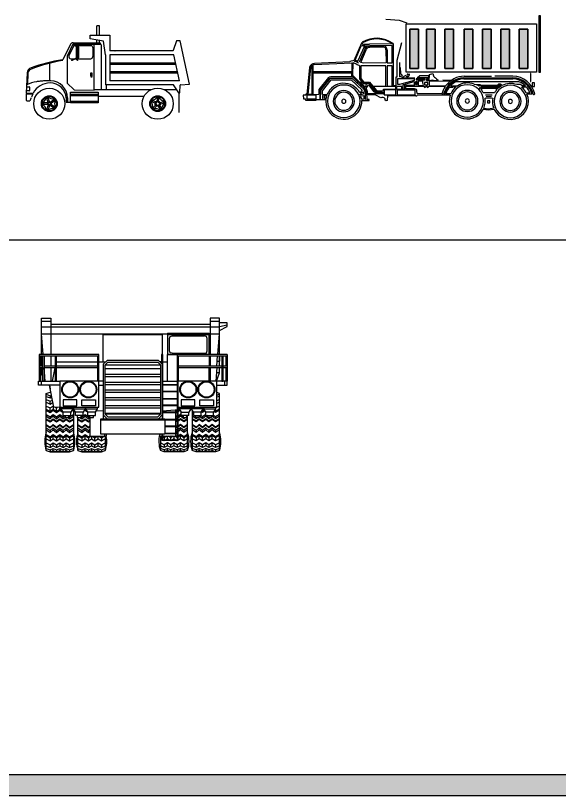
# Model space of a CAD drawing. Extents: x -121210 to 57230, y 84783 to 157800.
# Drawn here: x -62879 to -46112, y 84783 to 108839 of the extents above; entities that cross this region are included whole.
import ezdxf

# ---------------------------------------------------------------- set-up
doc = ezdxf.new("R2010")
doc.units = 0
doc.header["$MEASUREMENT"] = 0
doc.layers.get('0').update_dxf_attribs({"linetype": 'CONTINUOUS'})

# ---------------------------------------------------------------- blocks, each defined once
blk = doc.blocks.new('A$C7DBA0EA0')
for p, q in [((1886, 2403), (1814, 2403)), ((1814, 2164), (1814, 2403)), ((1886, 2164), (1886, 2403)), ((1642, 2163), (2149, 2163)), ((1642, 2069), (1642, 2163)), ((1985, 2005), (1642, 2069)), ((1814, 1969), (1814, 2038)), ((1886, 1967), (1886, 2025)), ((2042, 1654), (1985, 2005)), ((2149, 2163), (2149, 1761)), ((3860, 2016), (3779, 1765)), ((3960, 2016), (3865, 2019)), ((4201, 901), (3960, 2016)), ((1141, 1931), (944, 1531)), ((1201, 1932), (1055, 1625)), ((1209, 1865), (1098, 1633)), ((1201, 1932), (1923, 1932)), ((1204, 1968), (1814, 1968)), ((1230, 1917), (1210, 1917)), ((1210, 1908), (1210, 1917)), ((1230, 1908), (1210, 1908)), ((1313, 1857), (1210, 1908)), ((1230, 1908), (1230, 1917)), ((1317, 1865), (1230, 1908)), ((1257, 1896), (1284, 1896)), ((1274, 1886), (1297, 1908)), ((1282, 1882), (1310, 1908)), ((1286, 1884), (1286, 1880)), ((1286, 1870), (1286, 1565)), ((1297, 1908), (1297, 1917)), ((1310, 1917), (1297, 1917)), ((1310, 1908), (1297, 1908)), ((1298, 1896), (1658, 1896)), ((1310, 1908), (1310, 1917)), ((1313, 1854), (1313, 1585)), ((1331, 1871), (1340, 1871)), ((1349, 1863), (1349, 1576)), ((1711, 1842), (1711, 1610)), ((1746, 751), (1746, 1932)), ((1814, 1968), (1886, 1966)), ((1926, 1914), (1926, 1762)), ((1055, 1625), (1055, 931)), ((1940, 1763), (1926, 1763)), ((1926, 1762), (1926, 957)), ((1940, 958), (1940, 1763)), ((2042, 1654), (2042, 883)), ((3775, 1761), (2149, 1761)), ((2149, 1654), (2149, 991)), ((2285, 1654), (2149, 1654)), ((3798, 1654), (2285, 1654)), ((3942, 991), (3798, 1654)), ((609, 989), (609, 1441)), ((1147, 1556), (1264, 1556)), ((1315, 1578), (1165, 1515)), ((1188, 1515), (1165, 1515)), ((1165, 1515), (1165, 1506)), ((1188, 1506), (1165, 1506)), ((1321, 1570), (1188, 1515)), ((1188, 1515), (1188, 1506)), ((1275, 1551), (1308, 1515)), ((1284, 1555), (1320, 1515)), ((1287, 1556), (1658, 1556)), ((1308, 1515), (1308, 1506)), ((1320, 1515), (1308, 1515)), ((1320, 1506), (1308, 1506)), ((1320, 1515), (1320, 1506)), ((1331, 1567), (1340, 1567)), ((2149, 1451), (3842, 1451)), ((2149, 1415), (3850, 1415)), ((2149, 1230), (3890, 1230)), ((30, 1197), (0, 670)), ((47, 1188), (31, 895)), ((1654, 1183), (1654, 1112)), ((1699, 1183), (1654, 1183)), ((1654, 1112), (1699, 1112)), ((1699, 1112), (1699, 1183)), ((2149, 1194), (3898, 1194)), ((11, 834), (81, 834)), ((90, 825), (90, 735)), ((286, 966), (269, 964)), ((302, 968), (286, 966)), ((320, 971), (302, 968)), ((337, 973), (320, 971)), ((356, 975), (337, 973)), ((376, 977), (356, 975)), ((396, 980), (376, 977)), ((419, 982), (396, 980)), ((443, 984), (419, 982)), ((472, 985), (443, 984)), ((504, 987), (472, 985)), ((541, 988), (504, 987)), ((583, 988), (541, 988)), ((632, 988), (583, 988)), ((1234, 752), (1055, 931)), ((1926, 958), (1940, 958)), ((1926, 957), (1926, 760)), ((3782, 883), (2042, 883)), ((2060, 883), (2060, 760)), ((3942, 991), (2149, 991)), ((3921, 681), (3782, 883)), ((3946, 685), (3960, 878)), ((3964, 882), (4201, 901)), ((0, 670), (182, 670)), ((0, 653), (0, 492)), ((0, 653), (172, 653)), ((81, 726), (5, 726)), ((1136, 698), (1852, 697)), ((1136, 422), (1136, 698)), ((1852, 636), (1136, 636)), ((1234, 752), (1746, 751)), ((2055, 760), (1746, 760)), ((1852, 697), (1852, 422)), ((3204, 760), (2042, 760)), ((3867, 760), (3555, 760)), ((3921, 681), (3921, 177)), ((18, 474), (84, 474)), ((553, 418), (410, 418)), ((445, 414), (410, 414)), ((445, 414), (445, 385)), ((565, 433), (520, 570)), ((534, 538), (523, 571)), ((562, 547), (534, 538)), ((562, 547), (551, 580)), ((599, 445), (554, 581)), ((617, 439), (733, 523)), ((638, 410), (754, 494)), ((707, 500), (735, 520)), ((724, 477), (707, 500)), ((724, 477), (752, 497)), ((1030, 550), (1030, 436)), ((1030, 436), (1136, 436)), ((1066, 550), (1066, 436)), ((1852, 601), (1136, 601)), ((1852, 458), (1136, 458)), ((1852, 422), (1136, 422)), ((1852, 596), (3030, 594)), ((3313, 410), (3204, 459)), ((3328, 443), (3218, 492)), ((3369, 466), (3381, 585)), ((3404, 462), (3417, 582)), ((3439, 431), (3556, 456)), ((3446, 396), (3564, 421)), ((445, 385), (410, 385)), ((554, 382), (410, 382)), ((565, 366), (521, 230)), ((535, 262), (524, 229)), ((535, 262), (562, 253)), ((562, 253), (551, 220)), ((599, 356), (555, 219)), ((617, 361), (733, 277)), ((638, 390), (754, 306)), ((707, 301), (724, 324)), ((707, 301), (736, 280)), ((724, 324), (753, 303)), ((3323, 364), (3243, 275)), ((3349, 340), (3269, 251)), ((3396, 335), (3456, 231)), ((3427, 353), (3487, 249))]:
    blk.add_line(p, q)
for centre, radius in [((1678, 1092), 9.75), ((594, 400), 400), ((594, 400), 203), ((3380, 400), 400), ((3380, 400), 203), ((594, 400), 185), ((425, 400), 8.88), ((542, 561), 8.88), ((594, 400), 44.7), ((594, 400), 31.3), ((731, 500), 8.88), ((3380, 400), 185), ((3225, 469), 13.3), ((3380, 400), 67.1), ((3335, 420), 8.94), ((3358, 444), 8.94), ((3391, 448), 8.94), ((3397, 569), 13.3), ((3419, 429), 8.94), ((3429, 397), 8.94), ((3545, 435), 13.3), ((542, 239), 8.88), ((732, 301), 8.88), ((3266, 274), 13.3), ((3332, 386), 8.94), ((3352, 359), 8.94), ((3385, 351), 8.94), ((3415, 366), 8.94), ((3464, 253), 13.3)]:
    blk.add_circle(centre, radius)
for centre, radius, start, end in [((3865, 2015), 4.47, 87.9867, 162.0884), ((1204, 1896), 71.6, 90, 150.6643), ((1257, 1842), 53.7, 108.7586, 154.6047), ((1257, 1842), 53.7, 90, 92.969), ((1331, 1854), 17.9, 90, 180), ((1340, 1863), 8.94, 0, 90), ((1658, 1842), 53.7, 0, 90), ((1872, 1914), 53.7, 0, 75.2802), ((1147, 1610), 53.7, 154.6047, 270), ((1658, 1610), 53.7, 270, 0), ((2285, 1766), 4.47, 213.9732, 270), ((3775, 1766), 4.47, 270, 342.0884), ((1698, -2810), 4387, 99.9558, 111.1469), ((1590, -2849), 4423, 98.4888, 109.3417), ((936, 1534), 8.94, 278.4888, 333.773), ((1331, 1585), 17.9, 180, 270), ((1340, 1576), 8.94, 270, 0), ((173, 1189), 143, 109.3417, 176.7747), ((154, 1182), 107, 111.1469, 176.7747), ((367, 174), 796, 97.0476, 116.4883), ((81, 825), 8.94, 0, 90), ((633, 417), 518, 92.0948, 150.6239), ((614, 516), 418, 4.6002, 90), ((613, 535), 453, 2.1902, 87.5901), ((3964, 878), 4.47, 94.4657, 175.9883), ((81, 735), 8.94, 270, 0), ((633, 417), 518, 152.8722, 163.6201), ((3942, 686), 4.47, 269.9193, 355.9883), ((18, 492), 17.9, 180, 270), ((84, 492), 17.9, 270, 323.1578), ((-78, 613), 221, 323.1578, 346.7153), ((334, 588), 185, 294.0857, 354.1461), ((693, 705), 185, 222.0857, 282.1461), ((915, 401), 185, 150.0857, 210.1461), ((3066, 334), 185, 341.9141, 41.9745), ((3219, 678), 185, 269.9141, 329.9745), ((3594, 638), 185, 197.9141, 257.9745), ((3673, 269), 185, 125.9141, 185.9745), ((335, 211), 185, 6.0857, 66.1461), ((694, 95), 185, 78.0857, 138.1461), ((3346, 81), 185, 53.9141, 113.9745)]:
    blk.add_arc(centre, radius, start, end)
blk = doc.blocks.new('A$C14EE53E4')
for p, q in [((7276, 1441), (7276, 3197)), ((7276, 3197), (7306, 3197)), ((7306, 3197), (7306, 1441)), ((2961, 3048), (2544, 3078)), ((3199, 2959), (2961, 3048)), ((3170, 1452), (3170, 2939)), ((3170, 2939), (7188, 2939)), ((7188, 2939), (7188, 1452)), ((3556, 2780), (3288, 2780)), ((3288, 2780), (3288, 1560)), ((3288, 1560), (3288, 2780)), ((3288, 2780), (3556, 2780)), ((3556, 1560), (3556, 2780)), ((3556, 2780), (3556, 1560)), ((4062, 2780), (3794, 2780)), ((3794, 2780), (3794, 1560)), ((3794, 1560), (3794, 2780)), ((3794, 2780), (4062, 2780)), ((4062, 1560), (4062, 2780)), ((4062, 2780), (4062, 1560)), ((4628, 2780), (4360, 2780)), ((4360, 2780), (4360, 1560)), ((4360, 1560), (4360, 2780)), ((4360, 2780), (4628, 2780)), ((4628, 1560), (4628, 2780)), ((4628, 2780), (4628, 1560)), ((5223, 2780), (4955, 2780)), ((4955, 2780), (4955, 1560)), ((4955, 1560), (4955, 2780)), ((4955, 2780), (5223, 2780)), ((5223, 1560), (5223, 2780)), ((5223, 2780), (5223, 1560)), ((5788, 2780), (5520, 2780)), ((5520, 2780), (5520, 1560)), ((5520, 1560), (5520, 2780)), ((5520, 2780), (5788, 2780)), ((5788, 1560), (5788, 2780)), ((5788, 2780), (5788, 1560)), ((6354, 2780), (6086, 2780)), ((6086, 2780), (6086, 1560)), ((6086, 1560), (6086, 2780)), ((6086, 2780), (6354, 2780)), ((6354, 1560), (6354, 2780)), ((6354, 2780), (6354, 1560)), ((6919, 2780), (6651, 2780)), ((6651, 2780), (6651, 1560)), ((6651, 1560), (6651, 2780)), ((6651, 2780), (6919, 2780)), ((6919, 1560), (6919, 2780)), ((6919, 2780), (6919, 1560)), ((1563, 1808), (1800, 2356)), ((1600, 1826), (1788, 2264)), ((1695, 1809), (1876, 2223)), ((1907, 2180), (1726, 1763)), ((1867, 2253), (1788, 2264)), ((1800, 2356), (1816, 2375)), ((2748, 2322), (2038, 2313)), ((2481, 2266), (2050, 2262)), ((2482, 2222), (2050, 2218)), ((2740, 2271), (2481, 2266)), ((2740, 1737), (2740, 2271)), ((2770, 2332), (2770, 1030)), ((3025, 2356), (2882, 1808)), ((1772, 1751), (1934, 2138)), ((2547, 2142), (2550, 1736)), ((2584, 2140), (2584, 1737)), ((333, 1693), (1498, 1744)), ((1436, 1770), (345, 1722)), ((1563, 1808), (1436, 1780)), ((1436, 1780), (1436, 1770)), ((1498, 1744), (1493, 1459)), ((1527, 1745), (1520, 1346)), ((1528, 1745), (1554, 1736)), ((1554, 1736), (1580, 1727)), ((1563, 1786), (1579, 1793)), ((1579, 1793), (1647, 1766)), ((1580, 1727), (1605, 1717)), ((1600, 1826), (1657, 1801)), ((1605, 1717), (1630, 1705)), ((1630, 1705), (1657, 1693)), ((1647, 1766), (1700, 1735)), ((1657, 1693), (1683, 1679)), ((1812, 1736), (1772, 1751)), ((1870, 1733), (1812, 1736)), ((2550, 1736), (1870, 1733)), ((2584, 1737), (2740, 1737)), ((2882, 1808), (2887, 1302)), ((2976, 1303), (2971, 1754)), ((193, 1601), (109, 773)), ((220, 1594), (136, 768)), ((266, 1666), (260, 768)), ((297, 1683), (291, 768)), ((1493, 1459), (301, 1460)), ((1683, 1679), (1709, 1665)), ((1709, 1665), (1733, 1648)), ((1733, 1648), (1732, 1250)), ((1771, 1647), (1769, 1261)), ((2546, 1647), (1771, 1647)), ((2546, 1024), (2546, 1647)), ((2740, 1645), (2581, 1645)), ((2581, 1645), (2581, 1023)), ((2740, 1023), (2740, 1645)), ((3005, 1402), (3001, 1600)), ((7188, 1452), (3170, 1452)), ((3288, 1560), (3556, 1560)), ((3556, 1560), (3288, 1560)), ((3794, 1560), (4062, 1560)), ((4062, 1560), (3794, 1560)), ((4360, 1560), (4628, 1560)), ((4628, 1560), (4360, 1560)), ((4955, 1560), (5223, 1560)), ((5223, 1560), (4955, 1560)), ((5520, 1560), (5788, 1560)), ((5788, 1560), (5520, 1560)), ((6086, 1560), (6354, 1560)), ((6354, 1560), (6086, 1560)), ((6651, 1560), (6919, 1560)), ((6919, 1560), (6651, 1560)), ((1492, 1421), (301, 1422)), ((491, 913), (787, 1288)), ((527, 899), (833, 1266)), ((539, 895), (824, 1257)), ((590, 876), (859, 1217)), ((787, 1288), (809, 1312)), ((809, 1312), (851, 1317)), ((824, 1257), (833, 1266)), ((833, 1266), (854, 1269)), ((851, 1317), (1510, 1317)), ((854, 1269), (1491, 1269)), ((859, 1217), (1472, 1217)), ((1472, 1217), (1819, 898)), ((1491, 1322), (1492, 1421)), ((1879, 930), (1491, 1269)), ((1491, 1269), (1869, 924)), ((1510, 1317), (1909, 951)), ((1744, 1135), (1522, 1345)), ((1732, 1250), (1812, 1134)), ((1769, 1261), (1854, 1151)), ((2887, 1302), (2850, 1302)), ((2850, 1302), (2850, 1027)), ((2913, 1254), (3422, 1254)), ((2913, 1069), (2913, 1254)), ((2976, 1303), (3054, 1345)), ((3054, 1345), (3005, 1402)), ((3157, 1353), (3024, 1277)), ((3024, 1277), (3434, 1280)), ((3229, 1386), (3207, 1386)), ((3207, 1386), (3207, 1366)), ((3207, 1366), (3229, 1366)), ((3229, 1366), (3229, 1386)), ((3422, 1254), (3421, 1196)), ((3758, 1247), (3479, 1247)), ((3479, 1247), (3479, 1218)), ((3479, 1218), (3758, 1218)), ((3510, 1278), (3591, 1351)), ((3856, 1276), (3510, 1278)), ((3591, 1351), (3860, 1354)), ((3758, 1218), (3758, 1247)), ((3845, 1246), (3801, 1246)), ((3801, 1246), (3801, 1192)), ((3845, 1192), (3845, 1246)), ((3860, 1351), (3856, 1276)), ((3881, 1186), (3886, 1379)), ((3886, 1379), (3998, 1408)), ((3998, 1408), (4000, 1392)), ((4000, 1392), (4003, 1377)), ((4003, 1377), (4007, 1362)), ((4007, 1362), (4013, 1346)), ((4013, 1346), (4019, 1333)), ((4019, 1333), (4026, 1320)), ((4026, 1320), (4034, 1308)), ((4034, 1308), (4044, 1296)), ((4044, 1296), (4074, 1272)), ((4074, 1272), (4105, 1247)), ((4105, 1247), (4163, 1205)), ((4163, 1205), (4136, 1194)), ((4298, 1217), (4348, 1205)), ((4348, 1205), (4571, 1205)), ((4954, 1277), (6459, 1277)), ((4954, 1246), (6459, 1246)), ((4962, 1329), (5800, 1329)), ((6460, 1329), (5908, 1330)), ((7016, 1413), (7005, 1413)), ((7005, 1413), (7005, 1169)), ((7016, 1169), (7016, 1413)), ((7306, 1441), (7276, 1441)), ((1812, 1134), (1744, 1135)), ((1769, 1101), (1771, 1112)), ((1903, 989), (1769, 1101)), ((1771, 1112), (1809, 1107)), ((1809, 1107), (1971, 1095)), ((1846, 1122), (2021, 1106)), ((1847, 1137), (2029, 1122)), ((1854, 1151), (2039, 1142)), ((1931, 1024), (1903, 989)), ((1958, 1084), (1929, 1059)), ((1929, 1059), (1931, 1024)), ((1955, 998), (1938, 970)), ((1984, 841), (1938, 970)), ((1979, 1008), (1955, 998)), ((1971, 1095), (1958, 1084)), ((2000, 1049), (1974, 1029)), ((1974, 1029), (1979, 1008)), ((2038, 1042), (2000, 1049)), ((2021, 1106), (2122, 990)), ((2029, 1122), (2134, 1000)), ((2086, 980), (2038, 1042)), ((2039, 1142), (2146, 1021)), ((2185, 844), (2086, 980)), ((2122, 990), (2227, 845)), ((2134, 1000), (2243, 858)), ((2146, 1021), (2546, 1024)), ((2852, 1006), (2160, 1001)), ((2160, 1001), (2248, 900)), ((2581, 1023), (2740, 1023)), ((2850, 1027), (2770, 1030)), ((2849, 929), (2852, 1006)), ((3042, 1005), (2876, 1005)), ((2876, 1005), (2876, 929)), ((2964, 1069), (2913, 1069)), ((3421, 1196), (2964, 1069)), ((3042, 929), (3042, 1005)), ((3132, 1064), (3065, 1064)), ((3065, 1064), (3065, 929)), ((3132, 929), (3132, 1064)), ((3162, 1087), (3422, 1165)), ((3162, 1041), (3162, 1087)), ((3420, 1044), (3162, 1041)), ((3165, 934), (3164, 1020)), ((3164, 1020), (3719, 1015)), ((3422, 1163), (3420, 1044)), ((3515, 1150), (3458, 1150)), ((3458, 1150), (3458, 1069)), ((3458, 1069), (3515, 1069)), ((3515, 1069), (3515, 1150)), ((3697, 1178), (3546, 1178)), ((3546, 1178), (3546, 1038)), ((3546, 1038), (3697, 1038)), ((3678, 1162), (3697, 1178)), ((3685, 1145), (3678, 1162)), ((3686, 1108), (3685, 1145)), ((3698, 1090), (3686, 1108)), ((3697, 1038), (3704, 1062)), ((3704, 1062), (3698, 1090)), ((3719, 1015), (3734, 989)), ((3734, 989), (3754, 966)), ((3843, 1133), (3741, 1133)), ((3741, 1133), (3741, 1058)), ((3741, 1058), (3843, 1058)), ((3754, 966), (3760, 992)), ((3784, 1021), (3760, 992)), ((3817, 1021), (3784, 1021)), ((3801, 1192), (3845, 1192)), ((3821, 989), (3817, 1021)), ((3838, 964), (3821, 989)), ((3849, 995), (3838, 964)), ((3843, 1058), (3843, 1133)), ((3869, 1014), (3849, 995)), ((4377, 1007), (3869, 1014)), ((3881, 1174), (3876, 1035)), ((3876, 1035), (4398, 1038)), ((3932, 1192), (3881, 1186)), ((4519, 1163), (3881, 1174)), ((3961, 1197), (3932, 1192)), ((3990, 1201), (3961, 1197)), ((4002, 1198), (3990, 1201)), ((4013, 1194), (4002, 1198)), ((4024, 1188), (4013, 1194)), ((4035, 1184), (4024, 1188)), ((4053, 1183), (4035, 1184)), ((4071, 1182), (4053, 1183)), ((4088, 1182), (4071, 1182)), ((4105, 1184), (4088, 1182)), ((4120, 1188), (4105, 1184)), ((4136, 1194), (4120, 1188)), ((4608, 980), (4495, 982)), ((4538, 1030), (4683, 1032)), ((4622, 1000), (4608, 980)), ((4712, 1000), (4622, 1000)), ((4683, 1032), (4761, 1034)), ((6649, 1153), (4715, 1158)), ((5267, 1078), (5448, 1074)), ((5353, 1059), (5427, 1059)), ((5426, 1019), (5353, 1059)), ((5427, 1059), (5426, 1019)), ((5442, 944), (5445, 964)), ((5445, 964), (5456, 990)), ((5448, 1074), (5448, 1044)), ((5972, 1042), (5448, 1044)), ((5456, 990), (5469, 1004)), ((5495, 997), (5484, 951)), ((5495, 997), (5938, 995)), ((5944, 1020), (5502, 1022)), ((5938, 995), (5945, 990)), ((5945, 990), (5954, 951)), ((5971, 983), (5966, 1007)), ((5981, 963), (5971, 983)), ((5983, 1053), (5972, 1042)), ((5989, 945), (5981, 963)), ((5994, 1064), (5983, 1053)), ((5986, 1006), (5994, 1033)), ((5989, 990), (5986, 1006)), ((5999, 972), (5989, 990)), ((6007, 1071), (5994, 1064)), ((5994, 1033), (5999, 1041)), ((5999, 1041), (6006, 1048)), ((6010, 953), (5999, 972)), ((6002, 1001), (6004, 1019)), ((6010, 984), (6002, 1001)), ((6004, 1019), (6022, 1040)), ((6006, 1048), (6015, 1053)), ((6022, 1077), (6007, 1071)), ((6021, 996), (6010, 984)), ((6023, 965), (6011, 952)), ((6015, 1053), (6028, 1058)), ((6038, 1008), (6021, 996)), ((6037, 1080), (6022, 1077)), ((6022, 1040), (6038, 1046)), ((6036, 976), (6023, 965)), ((6028, 1058), (6040, 1060)), ((6049, 988), (6036, 976)), ((6053, 1082), (6037, 1080)), ((6038, 1046), (6064, 1048)), ((6061, 1024), (6038, 1008)), ((6040, 1060), (6054, 1062)), ((6062, 998), (6049, 988)), ((6068, 1081), (6053, 1082)), ((6054, 1062), (6065, 1061)), ((6081, 1035), (6061, 1024)), ((6074, 1006), (6062, 998)), ((6064, 1048), (6077, 1042)), ((6065, 1061), (6077, 1059)), ((6084, 1078), (6068, 1081)), ((6085, 1014), (6074, 1006)), ((6077, 1059), (6086, 1054)), ((6077, 1042), (6081, 1035)), ((6096, 1071), (6084, 1078)), ((6096, 1021), (6085, 1014)), ((6086, 1054), (6094, 1048)), ((6094, 1048), (6101, 1040)), ((6108, 1062), (6096, 1071)), ((6108, 1028), (6096, 1021)), ((6101, 1040), (6108, 1028)), ((6117, 1051), (6108, 1062)), ((6125, 1039), (6117, 1051)), ((6698, 1069), (6583, 1068)), ((6751, 1027), (6698, 1069)), ((6741, 992), (6755, 1003)), ((6746, 971), (6741, 992)), ((6847, 1027), (6751, 1027)), ((6755, 1003), (6863, 1004)), ((6863, 1004), (6876, 996)), ((7005, 1169), (7016, 1169)), ((7129, 1126), (7053, 1126)), ((7053, 1126), (7053, 1014)), ((7053, 1014), (7129, 1014)), ((7129, 1014), (7129, 1126)), ((75, 746), (0, 747)), ((0, 747), (1, 625)), ((109, 773), (75, 773)), ((75, 773), (75, 746)), ((392, 743), (108, 743)), ((108, 743), (108, 625)), ((260, 768), (136, 768)), ((291, 768), (487, 770)), ((392, 625), (392, 743)), ((487, 770), (491, 913)), ((518, 610), (527, 899)), ((529, 610), (539, 895)), ((587, 767), (590, 876)), ((587, 767), (734, 768)), ((608, 728), (588, 728)), ((588, 728), (588, 641)), ((608, 641), (608, 728)), ((651, 728), (650, 644)), ((721, 729), (651, 728)), ((1840, 850), (1736, 756)), ((1736, 756), (1852, 787)), ((1819, 898), (1744, 817)), ((1777, 720), (1863, 728)), ((1840, 850), (1852, 817)), ((1852, 817), (1852, 787)), ((1863, 728), (1862, 659)), ((1869, 924), (1904, 826)), ((1916, 828), (1879, 930)), ((1904, 826), (1900, 640)), ((1909, 951), (1952, 835)), ((1918, 608), (1916, 828)), ((1952, 835), (1954, 608)), ((2233, 742), (1959, 748)), ((1984, 787), (1984, 841)), ((2471, 780), (1984, 787)), ((2226, 817), (2185, 844)), ((2262, 809), (2226, 817)), ((2227, 845), (2300, 837)), ((2387, 664), (2233, 742)), ((2243, 858), (2346, 852)), ((2248, 900), (2269, 883)), ((2473, 802), (2262, 809)), ((2269, 883), (2292, 875)), ((2292, 875), (2474, 872)), ((2300, 837), (2476, 828)), ((2346, 852), (2476, 828)), ((2471, 780), (2482, 788)), ((2473, 927), (2849, 929)), ((2474, 872), (2473, 927)), ((2482, 788), (2473, 802)), ((2849, 905), (2496, 905)), ((2496, 905), (2496, 749)), ((2496, 749), (2849, 749)), ((2849, 749), (2849, 905)), ((2876, 929), (3042, 929)), ((3450, 899), (2893, 899)), ((2893, 899), (2893, 753)), ((2893, 753), (3450, 753)), ((3065, 929), (3132, 929)), ((3433, 934), (3165, 934)), ((3450, 753), (3450, 899)), ((3506, 789), (3505, 861)), ((4273, 785), (3506, 789)), ((4527, 740), (3510, 747)), ((4546, 783), (4395, 785)), ((5450, 934), (5442, 944)), ((5458, 929), (5450, 934)), ((5470, 935), (5458, 929)), ((5484, 951), (5470, 935)), ((5944, 945), (5517, 947)), ((5897, 812), (5553, 814)), ((5619, 754), (5824, 753)), ((5954, 951), (5968, 935)), ((5968, 935), (5980, 929)), ((5980, 929), (5988, 934)), ((5988, 934), (5989, 945)), ((6986, 812), (6876, 809)), ((7053, 776), (6893, 773)), ((1, 625), (66, 625)), ((66, 625), (66, 586)), ((66, 586), (396, 586)), ((108, 625), (392, 625)), ((396, 609), (694, 611)), ((396, 586), (396, 609)), ((588, 641), (608, 641)), ((650, 644), (700, 644)), ((1787, 664), (1777, 720)), ((1821, 613), (1787, 664)), ((1808, 576), (2027, 576)), ((1871, 614), (1821, 613)), ((1862, 659), (1871, 614)), ((1900, 640), (1918, 608)), ((2028, 605), (1954, 608)), ((2027, 576), (2028, 605)), ((2519, 591), (2519, 634)), ((2551, 571), (2519, 591)), ((2588, 577), (2551, 571)), ((2592, 719), (2588, 577)), ((3474, 718), (2592, 719)), ((5605, 655), (5841, 654)), ((5636, 698), (5805, 697)), ((5753, 572), (5683, 572)), ((5683, 572), (5683, 503)), ((5683, 503), (5753, 503)), ((5753, 503), (5753, 572)), ((5713, 279), (5544, 299)), ((5712, 308), (5562, 336)), ((5870, 344), (5712, 308)), ((5888, 301), (5713, 279))]:
    blk.add_line(p, q)
for centre, radius, start, end in [((2261, 1641), 859, 53.7021, 121.2379), ((2261, 1641), 837, 54.4731, 121.238), ((1830, 2342), 14.2, 99.3685, 260.6315), ((2056, 3238), 977, 255.971, 269.1025), ((2001, 3237), 926, 259.2082, 272.3398), ((1861, 2235), 19.5, 323.1749, 71.308), ((1854, 2216), 64.4, 326.1667, 63.6961), ((2047, 2101), 160, 88.8963, 150.4132), ((2048, 2098), 120, 88.9986, 160.499), ((2467, 2150), 117, 354.8437, 82.8384), ((2473, 2149), 74, 354.8435, 82.8382), ((350, 1560), 162, 91.5886, 165.3471), ((350, 1560), 134, 97.3001, 113.0378), ((1668, 1841), 41.4, 254.0616, 310.3938), ((350, 1560), 134, 128.4062, 165.3471), ((3212, 1379), 61.3, 201.5121, 17.2252), ((4969, 616), 661, 91.3538, 166.4969), ((4969, 616), 630, 91.3537, 166.4969), ((4978, 607), 723, 91.3537, 143.3844), ((6444, 616), 661, 13.5031, 88.6462), ((6444, 616), 630, 14.7709, 88.6463), ((6444, 616), 713, 13.5031, 88.6462), ((1248, 555), 555, 27.8188, 157.4196), ((1248, 555), 501, 0, 180), ((1844, 1130), 8.35, 65.6299, 286.742), ((4978, 607), 723, 146.3097, 166.4969), ((4969, 616), 599, 138.981, 163.5833), ((4969, 616), 599, 115.0478, 136.1923), ((5056, 564), 555, 128.3353, 156.8263), ((5056, 564), 501, 0, 180), ((5056, 564), 555, 67.7121, 122.1269), ((5501, 985), 36.9, 88.8638, 148.6158), ((6386, 549), 501, 0, 180), ((5947, 1000), 20.6, 22.1229, 100.6561), ((6386, 549), 555, 69.1861, 118.0536), ((6444, 616), 576, 45.517, 69.1175), ((6386, 549), 555, 27.9202, 49.5054), ((6444, 616), 576, 19.8746, 41.3132), ((1248, 555), 555, 161.7675, 170.7306), ((1248, 555), 327, 0, 180), ((1248, 555), 277, 0, 180), ((3437, 866), 67.7, 355.5342, 93.6414), ((3474, 755), 36.7, 269.2845, 348.0351), ((4303, 791), 31.2, 208.9822, 319.3652), ((5056, 564), 555, 161.6326, 331.4617), ((5056, 564), 327, 0, 180), ((5056, 564), 277, 0, 180), ((5520, 919), 28.1, 95.7849, 217.4435), ((5056, 564), 555, 26.665, 37.4436), ((6386, 549), 555, 206.4578, 23.83), ((6386, 549), 555, 141.021, 151.6697), ((5934, 918), 28.1, 313.9762, 71.0814), ((6386, 549), 327, 0, 180), ((6386, 549), 277, 0, 180), ((7108, 791), 30, 225.0501, 343.0224), ((1248, 555), 555, 174.1937, 2.129), ((1248, 555), 501, 180, 0), ((1248, 555), 327, 180, 0), ((1248, 555), 277, 180, 0), ((1248, 555), 63.3, 0, 180), ((1248, 555), 63.3, 180, 0), ((2435, 570), 106, 37.2072, 117.0673), ((5056, 564), 501, 180, 0), ((5056, 564), 327, 180, 0), ((5056, 564), 277, 180, 0), ((5056, 564), 63.3, 0, 180), ((5056, 564), 63.3, 180, 0), ((5056, 564), 555, 335.6356, 9.3782), ((6386, 549), 555, 169.0953, 201.6035), ((6386, 549), 501, 180, 0), ((6386, 549), 327, 180, 0), ((6386, 549), 277, 180, 0), ((6386, 549), 63.3, 0, 180), ((6386, 549), 63.3, 180, 0)]:
    blk.add_arc(centre, radius, start, end)
for points in [[(3288, 1560), (3288, 2780), (3556, 1560), (3556, 2780)], [(3794, 1560), (3794, 2780), (4062, 1560), (4062, 2780)], [(4360, 1560), (4360, 2780), (4628, 1560), (4628, 2780)], [(4955, 1560), (4955, 2780), (5223, 1560), (5223, 2780)], [(5520, 1560), (5520, 2780), (5788, 1560), (5788, 2780)], [(6086, 1560), (6086, 2780), (6354, 1560), (6354, 2780)], [(6651, 1560), (6651, 2780), (6919, 1560), (6919, 2780)]]:
    blk.add_solid(points)
blk = doc.blocks.new('A$C528221CA')
for p, q in [((100, 3640), (100, 4120)), ((100, 4120), (380, 4120)), ((380, 4120), (380, 3000)), ((5580, 4120), (5300, 4120)), ((5300, 4120), (5300, 3000)), ((5580, 3640), (5580, 4120)), ((380, 4020), (100, 4020)), ((5300, 3930), (380, 3930)), ((5580, 4020), (5300, 4020)), ((5820, 3980), (5580, 3980)), ((5580, 3860), (5820, 3920)), ((5580, 3740), (5820, 3860)), ((5820, 3860), (5820, 3980)), ((5580, 3840), (100, 3840)), ((100, 2999), (100, 3640)), ((149, 3000), (100, 3640)), ((100, 3640), (3980, 3640)), ((2000, 2780), (2000, 3620)), ((2000, 3620), (3820, 3620)), ((3820, 3620), (3820, 3000)), ((3980, 3660), (5260, 3660)), ((3980, 3660), (3980, 3610)), ((3980, 3660), (3980, 3000)), ((5260, 3610), (3980, 3610)), ((5260, 3660), (5260, 3610)), ((5260, 3000), (5260, 3660)), ((5260, 3640), (5580, 3640)), ((5530, 3000), (5580, 3640)), ((5580, 2999), (5580, 3640)), ((4040, 3496), (4060, 3553)), ((4040, 3113), (4040, 3496)), ((4060, 3553), (4120, 3572)), ((4120, 3572), (5120, 3572)), ((5180, 3553), (5120, 3572)), ((5200, 3496), (5180, 3553)), ((5200, 3113), (5200, 3496)), ((100, 3360), (122, 3360)), ((5580, 3360), (5558, 3360)), ((20, 3000), (20, 2180)), ((1860, 3000), (20, 3000)), ((20, 2960), (1860, 2960)), ((60, 2960), (60, 2640)), ((100, 3000), (100, 3020)), ((100, 3020), (148, 3020)), ((100, 2960), (100, 2800)), ((100, 2639), (100, 2959)), ((140, 2180), (140, 2960)), ((180, 2960), (180, 2180)), ((380, 2960), (380, 2640)), ((520, 2960), (520, 2180)), ((560, 2180), (560, 2960)), ((1820, 2960), (1820, 2180)), ((1860, 2180), (1860, 3000)), ((3840, 3000), (3800, 3000)), ((3800, 3000), (3800, 2720)), ((3840, 1019), (3840, 3000)), ((5820, 3000), (3980, 3000)), ((3980, 2180), (3980, 3000)), ((3980, 3000), (4280, 3000)), ((4060, 3057), (4040, 3113)), ((4120, 3038), (4060, 3057)), ((4120, 3038), (5120, 3038)), ((4280, 3000), (4280, 345)), ((4280, 2960), (5820, 2960)), ((4320, 2180), (4320, 2960)), ((5120, 3038), (5180, 3057)), ((5180, 3057), (5200, 3113)), ((5260, 2959), (5260, 2640)), ((5300, 2960), (5300, 2640)), ((5503, 2640), (5527, 2960)), ((5532, 3000), (5530, 3000)), ((5532, 3020), (5580, 3020)), ((5580, 3020), (5580, 3000)), ((5580, 2960), (5580, 2800)), ((5580, 2640), (5580, 2960)), ((5660, 2960), (5660, 2180)), ((5700, 2180), (5700, 2960)), ((5780, 2960), (5780, 2640)), ((5820, 3000), (5820, 2180)), ((140, 2801), (100, 2801)), ((100, 2801), (100, 2800)), ((100, 2800), (140, 2800)), ((560, 2780), (1820, 2780)), ((1860, 2780), (2079, 2780)), ((2120, 2820), (2000, 2700)), ((2000, 2700), (2000, 1019)), ((2060, 2680), (2140, 2760)), ((2060, 1160), (2060, 2680)), ((2060, 2680), (3760, 2680)), ((3700, 2820), (2120, 2820)), ((2140, 2760), (3680, 2760)), ((3760, 2680), (3680, 2760)), ((3700, 2820), (3820, 2700)), ((3800, 2780), (3740, 2780)), ((3760, 2680), (3760, 1160)), ((3820, 2700), (3820, 1019)), ((3839, 2780), (3980, 2780)), ((5515, 2800), (5580, 2800)), ((5580, 2800), (5580, 2801)), ((140, 2640), (20, 2640)), ((20, 2600), (140, 2600)), ((60, 2600), (60, 2180)), ((100, 2440), (100, 2599)), ((140, 2319), (100, 2440)), ((100, 2440), (140, 2440)), ((1820, 2640), (180, 2640)), ((180, 2600), (1820, 2600)), ((212, 2180), (180, 2599)), ((180, 2440), (192, 2440)), ((380, 2600), (380, 2179)), ((434, 2179), (519, 2588)), ((3760, 2560), (2060, 2560)), ((5660, 2640), (4320, 2640)), ((4320, 2600), (5660, 2600)), ((5260, 2180), (5260, 2599)), ((5300, 2600), (5300, 2179)), ((5500, 2599), (5467, 2180)), ((5580, 2440), (5487, 2440)), ((5493, 2180), (5580, 2440)), ((5580, 2440), (5580, 2600)), ((5820, 2640), (5700, 2640)), ((5700, 2600), (5820, 2600)), ((5780, 2600), (5780, 2180)), ((0, 2060), (0, 2180)), ((0, 2180), (660, 2180)), ((80, 2180), (80, 2060)), ((180, 2180), (140, 2180)), ((186, 2180), (180, 2200)), ((520, 2180), (560, 2180)), ((660, 2180), (660, 1380)), ((1860, 2180), (660, 2180)), ((1860, 1380), (1860, 2180)), ((2000, 2180), (1860, 2180)), ((3760, 2380), (2060, 2380)), ((2060, 2320), (3760, 2320)), ((3820, 2180), (3840, 2180)), ((3820, 2180), (4300, 2180)), ((4280, 2180), (4300, 2180)), ((4300, 2180), (4300, 345)), ((5500, 2180), (4300, 2180)), ((5500, 1380), (5500, 2180)), ((5820, 2180), (5500, 2180)), ((5660, 2180), (5700, 2180)), ((5740, 2180), (5740, 2060)), ((5820, 2060), (5820, 2180)), ((660, 2060), (0, 2060)), ((480, 1380), (344, 2060)), ((344, 2060), (367, 1944)), ((1860, 2060), (2000, 2060)), ((3760, 2140), (2060, 2140)), ((2060, 2080), (3760, 2080)), ((4300, 2060), (3820, 2060)), ((3840, 2077), (4280, 2077)), ((5500, 2060), (5820, 2060)), ((240, 1799), (360, 1839)), ((240, 40), (240, 1799)), ((240, 1774), (360, 1724)), ((240, 1709), (360, 1669)), ((360, 1839), (388, 1839)), ((360, 1724), (406, 1747)), ((360, 1724), (360, 1669)), ((360, 1669), (417, 1692)), ((3760, 1900), (2060, 1900)), ((2060, 1840), (3760, 1840)), ((4280, 1862), (3840, 1862)), ((4280, 1845), (3840, 1845)), ((5580, 1799), (5500, 1826)), ((5580, 1774), (5500, 1741)), ((5580, 1709), (5500, 1682)), ((5580, 40), (5580, 1799)), ((240, 1608), (360, 1558)), ((240, 1534), (360, 1474)), ((360, 1558), (436, 1596)), ((360, 1474), (360, 1558)), ((360, 1474), (450, 1528)), ((760, 1600), (760, 1420)), ((1180, 1600), (760, 1600)), ((1180, 1420), (1180, 1600)), ((1340, 1420), (1340, 1600)), ((1340, 1600), (1760, 1600)), ((1760, 1600), (1760, 1420)), ((3760, 1660), (2060, 1660)), ((2060, 1600), (3760, 1600)), ((3840, 1648), (4280, 1648)), ((3840, 1631), (4280, 1631)), ((4400, 1600), (4400, 1420)), ((4820, 1600), (4400, 1600)), ((4820, 1420), (4820, 1600)), ((4980, 1420), (4980, 1600)), ((4980, 1600), (5400, 1600)), ((5400, 1600), (5400, 1420)), ((5580, 1608), (5500, 1575)), ((5580, 1534), (5500, 1494)), ((240, 1411), (360, 1351)), ((240, 1312), (360, 1243)), ((240, 1285), (360, 1215)), ((360, 1351), (460, 1411)), ((360, 1243), (360, 1351)), ((360, 1243), (460, 1312)), ((360, 1215), (460, 1285)), ((460, 1411), (460, 1312)), ((460, 1411), (475, 1402)), ((460, 1312), (561, 1243)), ((460, 1285), (561, 1215)), ((700, 1362), (480, 1380)), ((518, 1377), (561, 1351)), ((561, 1351), (593, 1370)), ((561, 1243), (561, 1351)), ((561, 1243), (660, 1312)), ((561, 1215), (660, 1285)), ((660, 1380), (1860, 1380)), ((660, 1312), (660, 1365)), ((660, 1312), (737, 1258)), ((660, 1285), (759, 1215)), ((700, 1320), (700, 1380)), ((760, 1220), (700, 1320)), ((1060, 1320), (700, 1320)), ((759, 1215), (760, 1216)), ((760, 1420), (1180, 1420)), ((1000, 1220), (760, 1220)), ((760, 1120), (760, 1220)), ((1060, 1320), (1000, 1220)), ((1000, 1120), (1000, 1220)), ((1017, 1249), (1080, 1285)), ((1042, 1291), (1080, 1312)), ((1079, 1332), (1059, 1334)), ((1060, 1380), (1060, 1320)), ((1080, 1380), (1080, 40)), ((1140, 1220), (1080, 1320)), ((1080, 1320), (1440, 1320)), ((1380, 1220), (1140, 1220)), ((1140, 1120), (1140, 1220)), ((1760, 1420), (1340, 1420)), ((1440, 1320), (1380, 1220)), ((1380, 1120), (1380, 1220)), ((1404, 1259), (1440, 1285)), ((1471, 1301), (1430, 1305)), ((1440, 1380), (1440, 1320)), ((1440, 1285), (1509, 1237)), ((1454, 1303), (1481, 1284)), ((1460, 1320), (1460, 1380)), ((1520, 1220), (1460, 1320)), ((1460, 1320), (1820, 1320)), ((1520, 1120), (1520, 1220)), ((1760, 1220), (1520, 1220)), ((1760, 1220), (1820, 1320)), ((1760, 1120), (1760, 1220)), ((1794, 1276), (2000, 1260)), ((1820, 1320), (1820, 1380)), ((3760, 1420), (2060, 1420)), ((2060, 1360), (3760, 1360)), ((3820, 1260), (4350, 1301)), ((4280, 1433), (3840, 1433)), ((4280, 1417), (3840, 1417)), ((4280, 1219), (3840, 1219)), ((4240, 480), (4240, 1293)), ((4279, 1243), (4240, 1270)), ((4273, 1219), (4240, 1242)), ((4280, 1244), (4279, 1243)), ((4300, 1380), (5500, 1380)), ((4354, 1296), (4300, 1258)), ((4366, 1277), (4300, 1230)), ((4340, 1320), (4340, 1380)), ((4700, 1320), (4340, 1320)), ((4340, 1320), (4400, 1220)), ((4350, 1301), (4351, 1301)), ((4400, 1420), (4820, 1420)), ((4400, 1220), (4640, 1220)), ((4400, 1120), (4400, 1220)), ((4700, 1320), (4640, 1220)), ((4640, 1120), (4640, 1220)), ((4699, 1329), (4719, 1330)), ((4700, 1380), (4700, 1320)), ((4720, 1320), (4720, 1380)), ((5080, 1320), (4720, 1320)), ((4780, 1220), (4720, 1320)), ((4741, 1285), (4741, 40)), ((5020, 1220), (4780, 1220)), ((4780, 1220), (4780, 1120)), ((5400, 1420), (4980, 1420)), ((5020, 1220), (5080, 1320)), ((5020, 1120), (5020, 1220)), ((5062, 1215), (5030, 1237)), ((5062, 1243), (5042, 1256)), ((5121, 1285), (5062, 1243)), ((5133, 1265), (5062, 1215)), ((5080, 1320), (5080, 1380)), ((5080, 1359), (5100, 1360)), ((5100, 1380), (5100, 1320)), ((5100, 1320), (5460, 1320)), ((5160, 1220), (5100, 1320)), ((5160, 1120), (5160, 1220)), ((5400, 1220), (5160, 1220)), ((5460, 1320), (5400, 1220)), ((5400, 1120), (5400, 1220)), ((5460, 1215), (5416, 1246)), ((5460, 1243), (5428, 1265)), ((5580, 1411), (5460, 1351)), ((5460, 1380), (5460, 1320)), ((5460, 1243), (5460, 1320)), ((5580, 1312), (5460, 1243)), ((5580, 1285), (5460, 1215)), ((240, 1155), (360, 1075)), ((240, 1095), (360, 1015)), ((240, 1020), (360, 940)), ((240, 1000), (360, 920)), ((360, 1075), (460, 1155)), ((360, 1015), (460, 1095)), ((360, 1075), (360, 1015)), ((360, 940), (460, 1020)), ((360, 920), (460, 1000)), ((460, 1095), (460, 1155)), ((460, 1155), (561, 1075)), ((460, 1095), (561, 1015)), ((460, 1000), (460, 1020)), ((460, 1020), (561, 940)), ((460, 1000), (561, 920)), ((561, 1075), (660, 1155)), ((561, 1015), (660, 1095)), ((561, 1075), (561, 1015)), ((561, 940), (660, 1020)), ((561, 920), (660, 1000)), ((660, 1155), (660, 1095)), ((660, 1155), (759, 1075)), ((660, 1095), (759, 1015)), ((660, 1020), (660, 1000)), ((660, 1020), (759, 940)), ((660, 1000), (759, 920)), ((759, 1075), (816, 1120)), ((759, 1015), (759, 1075)), ((759, 1015), (820, 1063)), ((759, 940), (860, 1020)), ((759, 920), (860, 1000)), ((760, 1120), (1000, 1120)), ((820, 1120), (820, 1060)), ((820, 1060), (940, 1060)), ((860, 1000), (860, 1020)), ((860, 1020), (960, 940)), ((860, 1000), (960, 920)), ((904, 1060), (960, 1015)), ((940, 1060), (940, 1120)), ((940, 1091), (960, 1075)), ((960, 1075), (1080, 1155)), ((960, 1015), (1080, 1095)), ((960, 1075), (960, 1015)), ((960, 940), (1080, 1020)), ((960, 920), (1080, 1000)), ((1380, 1120), (1140, 1120)), ((1200, 1120), (1200, 1060)), ((1200, 1060), (1320, 1060)), ((1220, 40), (1220, 1060)), ((1220, 1020), (1341, 940)), ((1220, 1000), (1341, 920)), ((1273, 1060), (1341, 1015)), ((1320, 1060), (1320, 1120)), ((1320, 1088), (1341, 1075)), ((1341, 1075), (1440, 1155)), ((1341, 1015), (1440, 1095)), ((1341, 1075), (1341, 1015)), ((1341, 940), (1440, 1020)), ((1341, 920), (1440, 1000)), ((1440, 1095), (1440, 1155)), ((1440, 1155), (1542, 1075)), ((1440, 1095), (1542, 1015)), ((1440, 1000), (1440, 1020)), ((1440, 1020), (1542, 940)), ((1440, 1000), (1542, 920)), ((1520, 1120), (1760, 1120)), ((1542, 1075), (1580, 1106)), ((1542, 1075), (1542, 1015)), ((1542, 1015), (1597, 1060)), ((1542, 940), (1600, 987)), ((1542, 920), (1600, 967)), ((1580, 1120), (1580, 1060)), ((1580, 1060), (1700, 1060)), ((1600, 480), (1600, 1059)), ((1700, 1060), (1700, 1120)), ((1920, 1020), (3900, 1020)), ((1920, 540), (1920, 1020)), ((3900, 980), (1920, 980)), ((2000, 1140), (2120, 1020)), ((3760, 1180), (2060, 1180)), ((2060, 1160), (2140, 1080)), ((3760, 1160), (2060, 1160)), ((2140, 1080), (3680, 1080)), ((3680, 1080), (3760, 1160)), ((3820, 1140), (3700, 1020)), ((4280, 1202), (3840, 1202)), ((3900, 1020), (3900, 540)), ((3900, 1005), (4280, 1005)), ((3900, 988), (4280, 988)), ((4279, 1075), (4240, 1106)), ((4279, 1015), (4240, 1046)), ((4279, 940), (4240, 971)), ((4280, 1076), (4279, 1075)), ((4280, 1016), (4279, 1015)), ((4380, 1155), (4300, 1092)), ((4380, 1095), (4300, 1032)), ((4380, 1020), (4300, 957)), ((4380, 1000), (4300, 937)), ((4380, 1095), (4380, 1155)), ((4400, 1139), (4380, 1155)), ((4480, 1015), (4380, 1095)), ((4380, 1000), (4380, 1020)), ((4480, 940), (4380, 1020)), ((4480, 920), (4380, 1000)), ((4640, 1120), (4400, 1120)), ((4460, 1091), (4423, 1120)), ((4460, 1120), (4460, 1060)), ((4460, 1060), (4580, 1060)), ((4480, 1060), (4480, 1015)), ((4547, 1060), (4480, 1015)), ((4600, 1020), (4480, 940)), ((4600, 1000), (4480, 920)), ((4580, 1060), (4580, 1120)), ((4600, 1095), (4580, 1082)), ((4600, 40), (4600, 1120)), ((4840, 1088), (4741, 1155)), ((4860, 1015), (4741, 1095)), ((4860, 940), (4741, 1020)), ((4860, 920), (4741, 1000)), ((4780, 1120), (5020, 1120)), ((4840, 1060), (4840, 1120)), ((4960, 1060), (4840, 1060)), ((4860, 1060), (4860, 1015)), ((4917, 1060), (4860, 1015)), ((4960, 1020), (4860, 940)), ((4960, 1000), (4860, 920)), ((4960, 1120), (4960, 1060)), ((5062, 1015), (4960, 1095)), ((4960, 1000), (4960, 1020)), ((5062, 940), (4960, 1020)), ((5062, 920), (4960, 1000)), ((5062, 1075), (5005, 1120)), ((5160, 1154), (5062, 1075)), ((5160, 1095), (5062, 1015)), ((5062, 1015), (5062, 1075)), ((5160, 1020), (5062, 940)), ((5160, 1000), (5062, 920)), ((5160, 1120), (5400, 1120)), ((5160, 1120), (5160, 1095)), ((5259, 1015), (5160, 1095)), ((5160, 1020), (5160, 1000)), ((5259, 940), (5160, 1020)), ((5259, 920), (5160, 1000)), ((5220, 1107), (5204, 1120)), ((5220, 1060), (5220, 1120)), ((5340, 1060), (5220, 1060)), ((5259, 1060), (5259, 1015)), ((5316, 1060), (5259, 1015)), ((5361, 1020), (5259, 940)), ((5361, 1000), (5259, 920)), ((5340, 1120), (5340, 1060)), ((5361, 1095), (5340, 1078)), ((5361, 1095), (5361, 1120)), ((5460, 1015), (5361, 1095)), ((5361, 1000), (5361, 1020)), ((5460, 940), (5361, 1020)), ((5460, 920), (5361, 1000)), ((5460, 1075), (5400, 1123)), ((5580, 1155), (5460, 1075)), ((5580, 1095), (5460, 1015)), ((5460, 1075), (5460, 1015)), ((5580, 1020), (5460, 940)), ((5580, 1000), (5460, 920)), ((240, 840), (360, 760)), ((240, 820), (360, 740)), ((240, 739), (360, 659)), ((360, 920), (360, 940)), ((360, 760), (460, 840)), ((360, 740), (460, 820)), ((360, 760), (360, 740)), ((360, 659), (460, 739)), ((460, 820), (460, 840)), ((460, 840), (561, 760)), ((460, 820), (561, 740)), ((460, 679), (460, 739)), ((460, 739), (561, 659)), ((561, 940), (561, 920)), ((561, 760), (660, 840)), ((561, 740), (660, 820)), ((561, 760), (561, 740)), ((561, 659), (660, 739)), ((660, 840), (660, 820)), ((660, 840), (759, 760)), ((660, 820), (759, 740)), ((660, 739), (660, 679)), ((660, 739), (759, 659)), ((759, 920), (759, 940)), ((759, 760), (860, 840)), ((759, 740), (860, 820)), ((759, 740), (759, 760)), ((759, 659), (860, 739)), ((860, 820), (860, 840)), ((860, 840), (960, 760)), ((860, 820), (960, 740)), ((860, 679), (860, 739)), ((860, 739), (960, 659)), ((960, 920), (960, 940)), ((960, 760), (1080, 840)), ((960, 740), (1080, 820)), ((960, 760), (960, 740)), ((960, 659), (1080, 739)), ((1220, 840), (1341, 760)), ((1220, 820), (1341, 740)), ((1220, 739), (1341, 659)), ((1341, 920), (1341, 940)), ((1341, 760), (1440, 840)), ((1341, 740), (1440, 820)), ((1341, 760), (1341, 740)), ((1341, 659), (1440, 739)), ((1440, 820), (1440, 840)), ((1440, 840), (1542, 760)), ((1440, 820), (1542, 740)), ((1440, 679), (1440, 739)), ((1440, 739), (1542, 659)), ((1542, 940), (1542, 920)), ((1542, 760), (1600, 807)), ((1542, 740), (1600, 787)), ((1542, 760), (1542, 740)), ((4280, 791), (3900, 791)), ((4280, 774), (3900, 774)), ((4279, 920), (4240, 951)), ((4279, 740), (4240, 771)), ((4279, 760), (4262, 774)), ((4280, 941), (4279, 940)), ((4280, 921), (4279, 920)), ((4280, 761), (4279, 760)), ((4280, 741), (4279, 740)), ((4380, 840), (4300, 777)), ((4380, 820), (4300, 757)), ((4380, 739), (4300, 676)), ((4380, 820), (4380, 840)), ((4480, 760), (4380, 840)), ((4480, 740), (4380, 820)), ((4380, 679), (4380, 739)), ((4480, 659), (4380, 739)), ((4480, 920), (4480, 940)), ((4600, 840), (4480, 760)), ((4600, 820), (4480, 740)), ((4480, 760), (4480, 740)), ((4600, 739), (4480, 659)), ((4860, 760), (4741, 840)), ((4860, 740), (4741, 820)), ((4860, 659), (4741, 739)), ((4860, 920), (4860, 940)), ((4960, 840), (4860, 760)), ((4960, 820), (4860, 740)), ((4860, 760), (4860, 740)), ((4960, 739), (4860, 659)), ((4960, 820), (4960, 840)), ((5062, 760), (4960, 840)), ((5062, 740), (4960, 820)), ((4960, 679), (4960, 739)), ((5062, 659), (4960, 739)), ((5062, 920), (5062, 940)), ((5160, 840), (5062, 760)), ((5160, 820), (5062, 740)), ((5062, 740), (5062, 760)), ((5160, 739), (5062, 659)), ((5160, 840), (5160, 820)), ((5259, 760), (5160, 840)), ((5259, 740), (5160, 820)), ((5160, 739), (5160, 679)), ((5259, 659), (5160, 739)), ((5259, 940), (5259, 920)), ((5361, 840), (5259, 760)), ((5361, 820), (5259, 740)), ((5259, 760), (5259, 740)), ((5361, 739), (5259, 659)), ((5361, 820), (5361, 840)), ((5460, 760), (5361, 840)), ((5460, 740), (5361, 820)), ((5361, 679), (5361, 739)), ((5460, 659), (5361, 739)), ((5460, 920), (5460, 940)), ((5580, 840), (5460, 760)), ((5580, 820), (5460, 740)), ((5460, 760), (5460, 740)), ((5580, 739), (5460, 659)), ((240, 679), (360, 599)), ((240, 530), (360, 460)), ((240, 502), (360, 432)), ((360, 599), (460, 679)), ((360, 659), (360, 599)), ((360, 460), (460, 530)), ((360, 432), (460, 502)), ((460, 679), (561, 599)), ((460, 530), (561, 460)), ((460, 395), (460, 502)), ((460, 502), (561, 432)), ((561, 599), (660, 679)), ((561, 659), (561, 599)), ((561, 460), (660, 530)), ((561, 432), (660, 502)), ((660, 679), (759, 599)), ((660, 530), (759, 460)), ((660, 502), (660, 395)), ((660, 502), (759, 432)), ((759, 599), (860, 679)), ((759, 599), (759, 659)), ((759, 460), (860, 530)), ((759, 432), (860, 502)), ((860, 679), (960, 599)), ((860, 530), (960, 460)), ((860, 395), (860, 502)), ((860, 502), (960, 432)), ((960, 599), (1080, 679)), ((960, 659), (960, 599)), ((960, 460), (1080, 530)), ((960, 432), (1080, 502)), ((1220, 679), (1341, 599)), ((1220, 530), (1341, 460)), ((1220, 502), (1341, 432)), ((1341, 599), (1440, 679)), ((1341, 659), (1341, 599)), ((1341, 460), (1440, 530)), ((1341, 432), (1440, 502)), ((1440, 679), (1542, 599)), ((1440, 530), (1542, 460)), ((1440, 395), (1440, 502)), ((1440, 502), (1542, 432)), ((1542, 659), (1600, 707)), ((1542, 659), (1542, 599)), ((1542, 599), (1600, 647)), ((1542, 460), (1600, 501)), ((3900, 540), (1920, 540)), ((2040, 540), (2040, 480)), ((2100, 480), (2100, 540)), ((3740, 480), (3740, 539)), ((3820, 345), (3820, 540)), ((3840, 345), (3840, 540)), ((3900, 576), (4280, 576)), ((3900, 560), (4280, 560)), ((4279, 659), (4240, 691)), ((4279, 599), (4240, 631)), ((4279, 460), (4240, 487)), ((4280, 661), (4279, 659)), ((4280, 601), (4279, 599)), ((4380, 679), (4300, 616)), ((4380, 530), (4300, 475)), ((4380, 502), (4300, 447)), ((4480, 599), (4380, 679)), ((4480, 460), (4380, 530)), ((4380, 395), (4380, 502)), ((4480, 432), (4380, 502)), ((4600, 679), (4480, 599)), ((4480, 659), (4480, 599)), ((4600, 530), (4480, 460)), ((4600, 502), (4480, 432)), ((4860, 599), (4741, 679)), ((4860, 460), (4741, 530)), ((4860, 432), (4741, 502)), ((4960, 679), (4860, 599)), ((4860, 659), (4860, 599)), ((4960, 530), (4860, 460)), ((4960, 502), (4860, 432)), ((5062, 599), (4960, 679)), ((5062, 460), (4960, 530)), ((4960, 395), (4960, 502)), ((5062, 432), (4960, 502)), ((5160, 679), (5062, 599)), ((5062, 599), (5062, 659)), ((5160, 530), (5062, 460)), ((5160, 502), (5062, 432)), ((5259, 599), (5160, 679)), ((5259, 460), (5160, 530)), ((5160, 502), (5160, 395)), ((5259, 432), (5160, 502)), ((5361, 679), (5259, 599)), ((5259, 659), (5259, 599)), ((5361, 530), (5259, 460)), ((5361, 502), (5259, 432)), ((5460, 599), (5361, 679)), ((5460, 460), (5361, 530)), ((5361, 395), (5361, 502)), ((5460, 432), (5361, 502)), ((5580, 679), (5460, 599)), ((5460, 659), (5460, 599)), ((5580, 530), (5460, 460)), ((5580, 502), (5460, 432)), ((240, 395), (360, 335)), ((240, 275), (360, 215)), ((360, 432), (360, 335)), ((360, 335), (460, 395)), ((360, 215), (460, 275)), ((460, 395), (561, 335)), ((460, 185), (460, 275)), ((460, 275), (561, 215)), ((561, 432), (561, 335)), ((561, 335), (660, 395)), ((561, 215), (660, 275)), ((660, 395), (759, 335)), ((660, 275), (660, 185)), ((660, 275), (759, 215)), ((759, 335), (759, 432)), ((759, 335), (860, 395)), ((759, 215), (860, 275)), ((860, 395), (960, 335)), ((860, 185), (860, 275)), ((860, 275), (960, 215)), ((960, 432), (960, 335)), ((960, 335), (1080, 395)), ((960, 215), (1080, 275)), ((1220, 395), (1341, 335)), ((1220, 275), (1341, 215)), ((1341, 432), (1341, 335)), ((1341, 335), (1440, 395)), ((1341, 215), (1440, 275)), ((1440, 395), (1542, 335)), ((1440, 185), (1440, 275)), ((1440, 275), (1542, 215)), ((1542, 432), (1609, 480)), ((1542, 432), (1542, 335)), ((1542, 335), (1640, 395)), ((1542, 215), (1640, 275)), ((1600, 480), (2100, 480)), ((1640, 480), (1640, 395)), ((1640, 395), (1739, 335)), ((1640, 275), (1640, 185)), ((1640, 275), (1739, 215)), ((1672, 480), (1739, 432)), ((1711, 480), (1739, 460)), ((1739, 432), (1808, 480)), ((1739, 460), (1768, 480)), ((1739, 335), (1739, 432)), ((1739, 335), (1841, 395)), ((1739, 215), (1841, 275)), ((1841, 395), (1841, 480)), ((1841, 395), (1941, 335)), ((1841, 185), (1841, 275)), ((1841, 275), (1941, 215)), ((1873, 480), (1941, 432)), ((1912, 480), (1941, 460)), ((1941, 460), (1975, 480)), ((1941, 432), (2022, 480)), ((1941, 432), (1941, 335)), ((1941, 335), (2060, 395)), ((1941, 215), (2060, 275)), ((2060, 480), (2060, 40)), ((3740, 480), (4240, 480)), ((3760, 480), (3760, 40)), ((3820, 365), (3760, 395)), ((3880, 215), (3760, 275)), ((3820, 467), (3799, 480)), ((4300, 345), (3820, 345)), ((3880, 432), (3840, 456)), ((4280, 362), (3840, 362)), ((3880, 460), (3845, 480)), ((3880, 335), (3858, 345)), ((3948, 480), (3880, 432)), ((3908, 480), (3880, 460)), ((3880, 432), (3880, 362)), ((3880, 345), (3880, 335)), ((3898, 345), (3880, 335)), ((3980, 275), (3880, 215)), ((3980, 395), (3926, 362)), ((3980, 395), (3980, 480)), ((4034, 362), (3980, 395)), ((3980, 185), (3980, 275)), ((4081, 215), (3980, 275)), ((4081, 432), (4012, 480)), ((4081, 460), (4052, 480)), ((4081, 335), (4063, 345)), ((4109, 480), (4081, 460)), ((4148, 480), (4081, 432)), ((4081, 362), (4081, 432)), ((4081, 335), (4081, 345)), ((4099, 345), (4081, 335)), ((4180, 275), (4081, 215)), ((4180, 395), (4127, 362)), ((4180, 480), (4180, 395)), ((4233, 362), (4180, 395)), ((4180, 275), (4180, 185)), ((4279, 215), (4180, 275)), ((4279, 432), (4212, 480)), ((4279, 335), (4261, 345)), ((4280, 461), (4279, 460)), ((4280, 433), (4279, 432)), ((4380, 395), (4279, 335)), ((4279, 345), (4279, 335)), ((4380, 275), (4279, 215)), ((4480, 335), (4380, 395)), ((4380, 185), (4380, 275)), ((4480, 215), (4380, 275)), ((4480, 432), (4480, 335)), ((4600, 395), (4480, 335)), ((4600, 275), (4480, 215)), ((4860, 335), (4741, 395)), ((4860, 215), (4741, 275)), ((4860, 432), (4860, 335)), ((4960, 395), (4860, 335)), ((4960, 275), (4860, 215)), ((5062, 335), (4960, 395)), ((4960, 185), (4960, 275)), ((5062, 215), (4960, 275)), ((5062, 335), (5062, 432)), ((5160, 395), (5062, 335)), ((5160, 275), (5062, 215)), ((5259, 335), (5160, 395)), ((5160, 275), (5160, 185)), ((5259, 215), (5160, 275)), ((5259, 432), (5259, 335)), ((5361, 395), (5259, 335)), ((5361, 275), (5259, 215)), ((5460, 335), (5361, 395)), ((5361, 185), (5361, 275)), ((5460, 215), (5361, 275)), ((5460, 432), (5460, 335)), ((5580, 395), (5460, 335)), ((5580, 275), (5460, 215)), ((240, 185), (360, 135)), ((240, 105), (360, 55)), ((240, 40), (360, 0)), ((360, 215), (360, 135)), ((360, 135), (460, 185)), ((360, 55), (460, 105)), ((360, 55), (360, 0)), ((360, 0), (460, 40)), ((460, 185), (561, 135)), ((460, 40), (460, 105)), ((460, 105), (561, 55)), ((460, 40), (561, 0)), ((561, 215), (561, 135)), ((561, 135), (660, 185)), ((561, 55), (660, 105)), ((561, 55), (561, 0)), ((561, 0), (660, 40)), ((660, 185), (759, 135)), ((660, 105), (660, 40)), ((660, 105), (759, 55)), ((660, 40), (759, 0)), ((759, 135), (759, 215)), ((759, 135), (860, 185)), ((759, 55), (860, 105)), ((759, 0), (759, 55)), ((759, 0), (860, 40)), ((860, 185), (960, 135)), ((860, 40), (860, 105)), ((860, 105), (960, 55)), ((860, 40), (960, 0)), ((960, 215), (960, 135)), ((960, 135), (1080, 185)), ((960, 55), (1080, 105)), ((960, 55), (960, 0)), ((960, 0), (1080, 40)), ((1220, 185), (1341, 135)), ((1220, 105), (1341, 55)), ((1220, 40), (1341, 0)), ((1341, 215), (1341, 135)), ((1341, 135), (1440, 185)), ((1341, 55), (1440, 105)), ((1341, 55), (1341, 0)), ((1341, 0), (1440, 40)), ((1440, 185), (1542, 135)), ((1440, 40), (1440, 105)), ((1440, 105), (1542, 55)), ((1440, 40), (1542, 0)), ((1542, 215), (1542, 135)), ((1542, 135), (1640, 185)), ((1542, 55), (1640, 105)), ((1542, 55), (1542, 0)), ((1542, 0), (1640, 40)), ((1640, 185), (1739, 135)), ((1640, 105), (1640, 40)), ((1640, 105), (1739, 55)), ((1640, 40), (1739, 0)), ((1739, 135), (1739, 215)), ((1739, 135), (1841, 185)), ((1739, 55), (1841, 105)), ((1739, 0), (1739, 55)), ((1739, 0), (1841, 40)), ((1841, 185), (1941, 135)), ((1841, 40), (1841, 105)), ((1841, 105), (1941, 55)), ((1841, 40), (1941, 0)), ((1941, 215), (1941, 135)), ((1941, 135), (2060, 185)), ((1941, 55), (2060, 105)), ((1941, 55), (1941, 0)), ((1941, 0), (2060, 40)), ((3880, 135), (3760, 185)), ((3880, 55), (3760, 105)), ((3880, 0), (3760, 40)), ((3880, 215), (3880, 135)), ((3980, 185), (3880, 135)), ((3980, 105), (3880, 55)), ((3880, 55), (3880, 0)), ((3980, 40), (3880, 0)), ((4081, 135), (3980, 185)), ((3980, 40), (3980, 105)), ((4081, 55), (3980, 105)), ((4081, 0), (3980, 40)), ((4081, 135), (4081, 215)), ((4180, 185), (4081, 135)), ((4180, 105), (4081, 55)), ((4081, 0), (4081, 55)), ((4180, 40), (4081, 0)), ((4279, 135), (4180, 185)), ((4180, 105), (4180, 40)), ((4279, 55), (4180, 105)), ((4279, 0), (4180, 40)), ((4279, 215), (4279, 135)), ((4380, 185), (4279, 135)), ((4380, 105), (4279, 55)), ((4279, 55), (4279, 0)), ((4380, 40), (4279, 0)), ((4480, 135), (4380, 185)), ((4380, 40), (4380, 105)), ((4480, 55), (4380, 105)), ((4480, 0), (4380, 40)), ((4480, 215), (4480, 135)), ((4600, 185), (4480, 135)), ((4600, 105), (4480, 55)), ((4480, 55), (4480, 0)), ((4600, 40), (4480, 0)), ((4860, 135), (4741, 185)), ((4860, 55), (4741, 105)), ((4860, 0), (4741, 40)), ((4860, 215), (4860, 135)), ((4960, 185), (4860, 135)), ((4960, 105), (4860, 55)), ((4860, 55), (4860, 0)), ((4960, 40), (4860, 0)), ((5062, 135), (4960, 185)), ((4960, 40), (4960, 105)), ((5062, 55), (4960, 105)), ((5062, 0), (4960, 40)), ((5062, 135), (5062, 215)), ((5160, 185), (5062, 135)), ((5160, 105), (5062, 55)), ((5062, 0), (5062, 55)), ((5160, 40), (5062, 0)), ((5259, 135), (5160, 185)), ((5160, 105), (5160, 40)), ((5259, 55), (5160, 105)), ((5259, 0), (5160, 40)), ((5259, 215), (5259, 135)), ((5361, 185), (5259, 135)), ((5361, 105), (5259, 55)), ((5259, 55), (5259, 0)), ((5361, 40), (5259, 0)), ((5460, 135), (5361, 185)), ((5361, 40), (5361, 105)), ((5460, 55), (5361, 105)), ((5460, 0), (5361, 40)), ((5460, 215), (5460, 135)), ((5580, 185), (5460, 135)), ((5580, 105), (5460, 55)), ((5460, 55), (5460, 0)), ((5580, 40), (5460, 0)), ((360, 0), (960, 0)), ((1341, 0), (1941, 0)), ((4480, 0), (3880, 0)), ((5460, 0), (4860, 0))]:
    blk.add_line(p, q)
for centre, radius in [((980, 1920), 260), ((1540, 1920), 260), ((4620, 1920), 260), ((5180, 1920), 260), ((980, 1920), 238), ((1540, 1920), 238), ((4620, 1920), 238), ((5180, 1920), 238)]:
    blk.add_circle(centre, radius)
for centre, start, end in [((1041, 317), 160.9255, 199.0745), ((279, 317), 340.9255, 19.0745), ((2022, 317), 160.9255, 199.0745), ((4561, 317), 165.5199, 199.0745), ((3798, 317), 340.9255, 19.0745), ((5541, 317), 160.9255, 199.0745), ((4779, 317), 340.9255, 19.0745), ((1260, 317), 340.9255, 11.0705)]:
    blk.add_arc(centre, 848, start, end)
blk = doc.blocks.new('FORMATLINES')
at = {"true_color": 0x546d8e}
h = blk.add_hatch(color=155, dxfattribs=at)
h.set_gradient(color1=(68, 68, 68), color2=(84, 109, 142), tint=1)
h.paths.add_polyline_path([(-117481, 85429), (-117481, 84783), (57230, 84783), (57230, 85429)])
at = {"color": 155, "true_color": 0x546d8e}
for p, q in [((-116377, 101924), (-19789, 101924)), ((-117481, 85429), (57230, 85429)), ((-117481, 85429), (57230, 85429)), ((-117481, 84783), (57230, 84783)), ((-117481, 84783), (57230, 84783))]:
    blk.add_line(p, q, dxfattribs=at)

msp = doc.modelspace()

# ---------------------------------------------------------------- block references
for name, p in [('FORMATLINES', (0, 0)), ('A$C14EE53E4', (-54008, 105642)), ('A$C528221CA', (-62176, 95383))]:
    msp.add_blockref(name, p)
at = {"xscale": 1.2, "yscale": 1.2, "zscale": 1.2}
msp.add_blockref('A$C7DBA0EA0', (-62554, 105642), dxfattribs=at)

doc.saveas('drawing.dxf')
